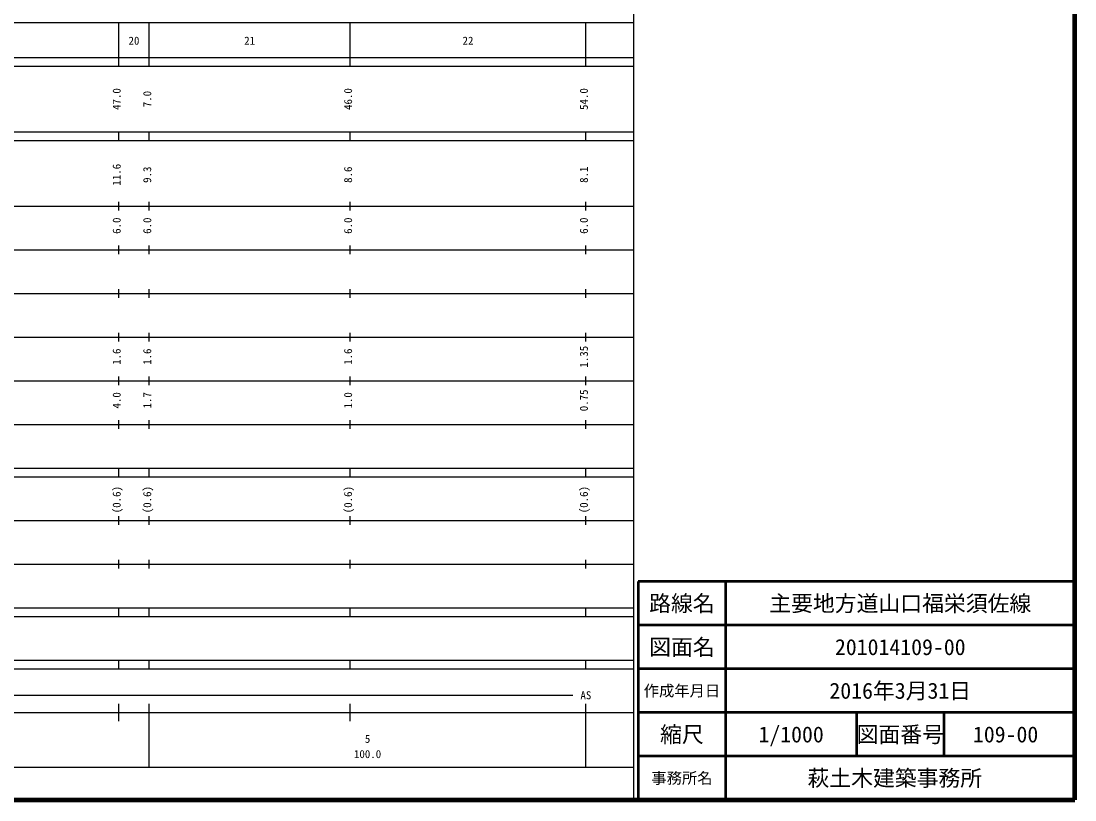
# Model space of a CAD drawing. Units: millimetres on the paper, enlarged 1000 times. Extents: x 40000 to 680000, y 20000 to 380000.
# Drawn here: x 438647 to 680000, y 20000 to 198357 of the extents above; entities that cross this region are included whole.
import ezdxf
from ezdxf.enums import TextEntityAlignment as Align

# ---------------------------------------------------------------- set-up
doc = ezdxf.new("R2010")
doc.units = ezdxf.units.MM
doc.header["$LTSCALE"] = 1000
for name, color, linetype, lineweight in [('M-TTL', 2, 'Continuous', 140), ('M-TTL-BAND', 7, 'Continuous', 25), ('M-TTL-FRAM', 2, 'Continuous', 50), ('M-TTL-LINE', 7, 'Continuous', 50)]:
    doc.layers.add(name, color=color, linetype=linetype, lineweight=lineweight)
doc.layers.add('M-TTL-TXT', color=7, linetype='Continuous')
doc.styles.add('ＭＳ ゴシック', font='')
doc.styles.get('ＭＳ ゴシック').set_extended_font_data('MS Gothic')

msp = doc.modelspace()

# ---------------------------------------------------------------- linework, layer by layer
at = {"layer": 'M-TTL'}
for p, q in [((680000, 20000), (680000, 380000)), ((40000, 20000), (680000, 20000))]:
    msp.add_line(p, q, dxfattribs=at)
at = {"layer": 'M-TTL-BAND'}
for p, q in [((579000, 20000), (579000, 370000)), ((68000, 198000), (579000, 198000)), ((461000, 188000), (461000, 198000)), ((468000, 188000), (468000, 198000)), ((514000, 188000), (514000, 198000)), ((568000, 188000), (568000, 198000)), ((40000, 190000), (579000, 190000)), ((40000, 188000), (579000, 188000)), ((40000, 173000), (579000, 173000)), ((461000, 171000), (461000, 173000)), ((468000, 171000), (468000, 173000)), ((514000, 171000), (514000, 173000)), ((568000, 171000), (568000, 173000)), ((40000, 171000), (579000, 171000)), ((461000, 155000), (461000, 157000)), ((468000, 155000), (468000, 157000)), ((514000, 155000), (514000, 157000)), ((568000, 155000), (568000, 157000)), ((40000, 156000), (579000, 156000)), ((46000, 146000), (579000, 146000)), ((461000, 145000), (461000, 147000)), ((468000, 145000), (468000, 147000)), ((514000, 145000), (514000, 147000)), ((568000, 145000), (568000, 147000)), ((52000, 136000), (579000, 136000)), ((461000, 135000), (461000, 137000)), ((468000, 135000), (468000, 137000)), ((514000, 135000), (514000, 137000)), ((568000, 135000), (568000, 137000)), ((46000, 126000), (579000, 126000)), ((461000, 125000), (461000, 127000)), ((468000, 125000), (468000, 127000)), ((514000, 125000), (514000, 127000)), ((568000, 125000), (568000, 127000)), ((52000, 116000), (579000, 116000)), ((461000, 115000), (461000, 117000)), ((468000, 115000), (468000, 117000)), ((514000, 115000), (514000, 117000)), ((568000, 115000), (568000, 117000)), ((461000, 105000), (461000, 107000)), ((468000, 105000), (468000, 107000)), ((514000, 105000), (514000, 107000)), ((568000, 105000), (568000, 107000)), ((46000, 106000), (579000, 106000)), ((40000, 96000), (579000, 96000)), ((461000, 94000), (461000, 96000)), ((468000, 94000), (468000, 96000)), ((514000, 94000), (514000, 96000)), ((568000, 94000), (568000, 96000)), ((40000, 94000), (579000, 94000)), ((461000, 83000), (461000, 85000)), ((468000, 83000), (468000, 85000)), ((514000, 83000), (514000, 85000)), ((568000, 83000), (568000, 85000)), ((49000, 84000), (579000, 84000)), ((461000, 73000), (461000, 75000)), ((468000, 73000), (468000, 75000)), ((514000, 73000), (514000, 75000)), ((568000, 73000), (568000, 75000)), ((40000, 74000), (579000, 74000)), ((40000, 64000), (579000, 64000)), ((461000, 62000), (461000, 64000)), ((468000, 62000), (468000, 64000)), ((514000, 62000), (514000, 64000)), ((568000, 62000), (568000, 64000)), ((40000, 62000), (579000, 62000)), ((40000, 52000), (579000, 52000)), ((461000, 50000), (461000, 52000)), ((468000, 50000), (468000, 52000)), ((514000, 50000), (514000, 52000)), ((568000, 50000), (568000, 52000)), ((40000, 50000), (579000, 50000)), ((71000, 44000), (565000, 44000)), ((461000, 38000), (461000, 42000)), ((468000, 27500), (468000, 42000)), ((514000, 38000), (514000, 42000)), ((568000, 27500), (568000, 42000)), ((40000, 40000), (579000, 40000)), ((68000, 27500), (579000, 27500))]:
    msp.add_line(p, q, dxfattribs=at)
at = {"layer": 'M-TTL-FRAM'}
for p, q in [((680000, 70000), (580000, 70000)), ((580000, 70000), (580000, 20000))]:
    msp.add_line(p, q, dxfattribs=at)
at = {"layer": 'M-TTL-LINE'}
for p, q in [((600000, 70000), (600000, 20000)), ((680000, 60000), (580000, 60000)), ((680000, 50000), (580000, 50000)), ((680000, 40000), (580000, 40000)), ((630000, 40000), (630000, 30000)), ((650000, 40000), (650000, 30000)), ((680000, 30000), (580000, 30000))]:
    msp.add_line(p, q, dxfattribs=at)

# ---------------------------------------------------------------- texts
at = {"layer": 'M-TTL-BAND', "style": 'ＭＳ ゴシック'}
for s, p in [('20', (464500, 192405)), ('21', (491000, 192405)), ('22', (541000, 192405)), ('AS', (568000, 42500)), ('5', (518000, 32523)), ('100.0', (518000, 29033))]:
    msp.add_text(s, height=1833, dxfattribs=at).set_placement(p, align=Align.BOTTOM_CENTER)
for s, p in [('47.0', (462000, 180500)), ('7.0', (469000, 180500)), ('46.0', (515000, 180500)), ('54.0', (569000, 180500)), ('11.6', (462000, 163174)), ('9.3', (469000, 163174)), ('8.6', (515000, 163174)), ('8.1', (569000, 163174)), ('6.0', (462000, 151500)), ('6.0', (469000, 151500)), ('6.0', (515000, 151500)), ('6.0', (569000, 151500)), ('1.6', (462000, 121500)), ('1.6', (469000, 121500)), ('1.6', (515000, 121500)), ('1.35', (569000, 121500)), ('0.75', (569000, 111500)), ('4.0', (462000, 111500)), ('1.7', (469000, 111500)), ('1.0', (515000, 111500)), ('(0.6)', (462000, 88764)), ('(0.6)', (469000, 88764)), ('(0.6)', (515000, 88764)), ('(0.6)', (569000, 88764))]:
    msp.add_text(s, height=1833, rotation=90, dxfattribs=at).set_placement(p, align=Align.BOTTOM_CENTER)
at = {"layer": 'M-TTL-TXT', "style": 'ＭＳ ゴシック'}
for s, height, p in [('路線名', 3666, (590000, 65000)), ('路線名', 3666, (590000, 65000)), ('主要地方道山口福栄須佐線', 3666, (640000, 65000)), ('図面名', 3666, (590000, 55000)), ('図面名', 3666, (590000, 55000)), ('201014109-00', 3666, (640000, 55000)), ('作成年月日', 2566, (590000, 45000)), ('作成年月日', 2566, (590000, 45000)), ('2016年3月31日', 3666, (640000, 45000)), ('縮尺', 3666, (590000, 35000)), ('縮尺', 3666, (590000, 35000)), ('1/1000', 3666, (615000, 35000)), ('図面番号', 3666, (640000, 35000)), ('図面番号', 3666, (640000, 35000)), ('109-00', 3666, (664125, 35000)), ('事務所名', 2566, (590000, 25000)), ('事務所名', 2566, (590000, 25000)), ('萩土木建築事務所 ', 3666, (640000, 25000))]:
    msp.add_text(s, height=height, dxfattribs=at).set_placement(p, align=Align.MIDDLE_CENTER)

doc.saveas('drawing.dxf')
